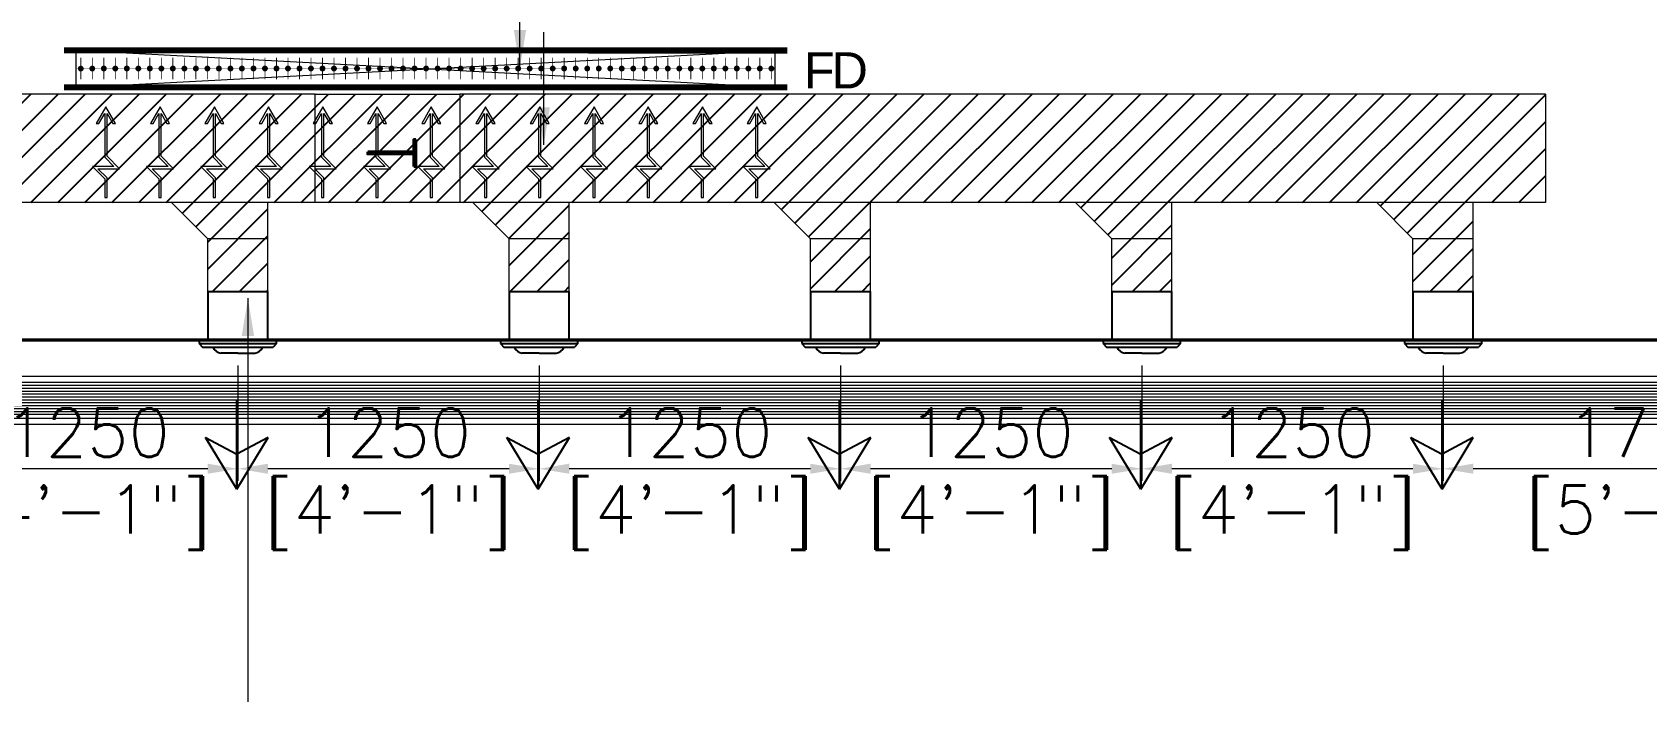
# Model space of a CAD drawing. Header units: millimetres. Extents: x -330573 to 5697, y 22061 to 198972.
# Drawn here: x -87789 to -81091, y 46404 to 49186 of the extents above; entities that cross this region are included whole.
import ezdxf

# ---------------------------------------------------------------- set-up
doc = ezdxf.new("R2010")
doc.units = ezdxf.units.MM
for name, color, linetype, lineweight in [('VL-AC-ACCOUSTIC INSULATION', 32, 'Continuous', 25), ('VL-AC-DAMPERS', 5, 'Continuous', 18), ('VL-AC-DIM', 20, 'Continuous', 25), ('VL-AC-RA_TEXT_50', 7, 'Continuous', 18), ('VL-AC-RAT', 1, 'Continuous', 5), ('VL-AC-SA', 6, 'Continuous', 5), ('VL-AC-SA_TEXT_50', 7, 'Continuous', 25), ('VL-AC-SAT', 72, 'Continuous', 25), ('VL-AC-WALL CUTOUT', 7, 'Continuous', 18), ('VL-FC', 21, 'Continuous', 18)]:
    doc.layers.add(name, color=color, linetype=linetype, lineweight=lineweight)
doc.styles.add('ROMANS', font='romans.shx', dxfattribs={"height": 200})
doc.styles.get("Standard").update_dxf_attribs({"font": 'arial.ttf'})
doc.dimstyles.new('VL_DIM', dxfattribs={"dimscale": 1.25, "dimtxt": 200, "dimasz": 125, "dimexe": 50, "dimexo": 50, "dimgap": 50, "dimtad": 1, "dimdec": 0, "dimrnd": 1, "dimzin": 9, "dimdsep": 46, "dimtxsty": 'ROMANS', "dimcen": 0.09, "dimdle": 35, "dimclrd": 7, "dimclre": 7, "dimclrt": 7, "dimadec": 0, "dimazin": 0, "dimtfac": 1, "dimtdec": 0, "dimtmove": 2, "dimatfit": 3, "dimfxl": 1, "dimtolj": 1, "dimtzin": 0, "dimlwd": 15, "dimlwe": 15, "dimarcsym": 1})

# ---------------------------------------------------------------- blocks, each defined once
blk = doc.blocks.new('*U94')
at = {"color": 8}
for p, q in [((30, 66), (18638, 66)), ((30, 54), (18638, 54)), ((30, 42), (18638, 42)), ((30, 30), (18638, 30)), ((30, 18), (18638, 18)), ((30, 6), (18638, 6)), ((30, -6), (18638, -6)), ((30, -18), (18638, -18)), ((30, -30), (18638, -30)), ((30, -42), (18638, -42)), ((30, -54), (18638, -54))]:
    blk.add_line(p, q, dxfattribs=at)
for points in [[(5.2, 105), (5.3, -95), (18663.3, -95), (18663.2, 105)], [(30, 80), (30.1, -70), (18638.1, -70), (18638, 80)]]:
    blk.add_lwpolyline(points, close=True)
blk = doc.blocks.new('*D243')
at = {"layer": 'Defpoints', "color": 0, "transparency": 16777216}
for p in [(-81935.8, 47855.9), (-80222.7, 47855.9, 0), (-81935.8, 47377.4)]:
    blk.add_point(p, dxfattribs=at)
at = {"layer": 'VL-AC-DIM', "color": 7, "lineweight": 15, "transparency": 16777216}
for p, q in [((-81935.8, 47805.9), (-81935.8, 47327.4)), ((-80222.7, 47805.9), (-80222.7, 47327.4)), ((-80347.7, 47377.4), (-81810.8, 47377.4))]:
    blk.add_line(p, q, dxfattribs=at)
at = {"layer": 'VL-AC-DIM', "color": 7, "transparency": 16777216}
for points in [[(-81810.8, 47398.3), (-81810.8, 47356.6), (-81935.8, 47377.4)], [(-80347.7, 47398.3), (-80347.7, 47356.6), (-80222.7, 47377.4)]]:
    blk.add_solid(points, dxfattribs=at)
at = {"layer": 'VL-AC-DIM', "color": 7, "transparency": 16777216, "char_height": 200, "attachment_point": 5, "style": 'ROMANS'}
for s, insert in [('\\A1;1713', (-81079.2, 47527.4)), ('\\A1;[5\'-7"]', (-81079.2, 47175.1))]:
    blk.add_mtext(s, dxfattribs=dict(at, insert=insert))
blk = doc.blocks.new('*D244')
at = {"layer": 'Defpoints', "color": 0, "transparency": 16777216}
for p in [(-83185.8, 47855.9), (-81935.8, 47855.9), (-83185.8, 47377.4)]:
    blk.add_point(p, dxfattribs=at)
at = {"layer": 'VL-AC-DIM', "color": 7, "lineweight": 15, "transparency": 16777216}
for p, q in [((-83185.8, 47805.9), (-83185.8, 47327.4)), ((-81935.8, 47805.9), (-81935.8, 47327.4)), ((-82060.8, 47377.4), (-83060.8, 47377.4))]:
    blk.add_line(p, q, dxfattribs=at)
at = {"layer": 'VL-AC-DIM', "color": 7, "transparency": 16777216}
for points in [[(-83060.8, 47398.3), (-83060.8, 47356.6), (-83185.8, 47377.4)], [(-82060.8, 47398.3), (-82060.8, 47356.6), (-81935.8, 47377.4)]]:
    blk.add_solid(points, dxfattribs=at)
at = {"layer": 'VL-AC-DIM', "color": 7, "transparency": 16777216, "char_height": 200, "attachment_point": 5, "style": 'ROMANS'}
for s, insert in [('\\A1;1250', (-82560.8, 47527.4)), ('\\A1;[4\'-1"]', (-82560.8, 47175.1))]:
    blk.add_mtext(s, dxfattribs=dict(at, insert=insert))
blk = doc.blocks.new('*D245')
at = {"layer": 'Defpoints', "color": 0, "transparency": 16777216}
for p in [(-84435.8, 47855.9), (-83185.8, 47855.9), (-84435.8, 47377.4)]:
    blk.add_point(p, dxfattribs=at)
at = {"layer": 'VL-AC-DIM', "color": 7, "lineweight": 15, "transparency": 16777216}
for p, q in [((-84435.8, 47805.9), (-84435.8, 47327.4)), ((-83185.8, 47805.9), (-83185.8, 47327.4)), ((-83310.8, 47377.4), (-84310.8, 47377.4))]:
    blk.add_line(p, q, dxfattribs=at)
at = {"layer": 'VL-AC-DIM', "color": 7, "transparency": 16777216}
for points in [[(-84310.8, 47398.3), (-84310.8, 47356.6), (-84435.8, 47377.4)], [(-83310.8, 47398.3), (-83310.8, 47356.6), (-83185.8, 47377.4)]]:
    blk.add_solid(points, dxfattribs=at)
at = {"layer": 'VL-AC-DIM', "color": 7, "transparency": 16777216, "char_height": 200, "attachment_point": 5, "style": 'ROMANS'}
for s, insert in [('\\A1;1250', (-83810.8, 47527.4)), ('\\A1;[4\'-1"]', (-83810.8, 47175.1))]:
    blk.add_mtext(s, dxfattribs=dict(at, insert=insert))
blk = doc.blocks.new('*D246')
at = {"layer": 'Defpoints', "color": 0, "transparency": 16777216}
for p in [(-85685.8, 47855.9), (-84435.8, 47855.9), (-85685.8, 47377.4)]:
    blk.add_point(p, dxfattribs=at)
at = {"layer": 'VL-AC-DIM', "color": 7, "lineweight": 15, "transparency": 16777216}
for p, q in [((-85685.8, 47805.9), (-85685.8, 47327.4)), ((-84435.8, 47805.9), (-84435.8, 47327.4)), ((-84560.8, 47377.4), (-85560.8, 47377.4))]:
    blk.add_line(p, q, dxfattribs=at)
at = {"layer": 'VL-AC-DIM', "color": 7, "transparency": 16777216}
for points in [[(-85560.8, 47398.3), (-85560.8, 47356.6), (-85685.8, 47377.4)], [(-84560.8, 47398.3), (-84560.8, 47356.6), (-84435.8, 47377.4)]]:
    blk.add_solid(points, dxfattribs=at)
at = {"layer": 'VL-AC-DIM', "color": 7, "transparency": 16777216, "char_height": 200, "attachment_point": 5, "style": 'ROMANS'}
for s, insert in [('\\A1;1250', (-85060.8, 47527.4)), ('\\A1;[4\'-1"]', (-85060.8, 47175.1))]:
    blk.add_mtext(s, dxfattribs=dict(at, insert=insert))
blk = doc.blocks.new('*D247')
at = {"layer": 'Defpoints', "color": 0, "transparency": 16777216}
for p in [(-86935.8, 47855.9), (-85685.8, 47855.9), (-86935.8, 47377.4)]:
    blk.add_point(p, dxfattribs=at)
at = {"layer": 'VL-AC-DIM', "color": 7, "lineweight": 15, "transparency": 16777216}
for p, q in [((-86935.8, 47805.9), (-86935.8, 47327.4)), ((-85685.8, 47805.9), (-85685.8, 47327.4)), ((-85810.8, 47377.4), (-86810.8, 47377.4))]:
    blk.add_line(p, q, dxfattribs=at)
at = {"layer": 'VL-AC-DIM', "color": 7, "transparency": 16777216}
for points in [[(-86810.8, 47398.3), (-86810.8, 47356.6), (-86935.8, 47377.4)], [(-85810.8, 47398.3), (-85810.8, 47356.6), (-85685.8, 47377.4)]]:
    blk.add_solid(points, dxfattribs=at)
at = {"layer": 'VL-AC-DIM', "color": 7, "transparency": 16777216, "char_height": 200, "attachment_point": 5, "style": 'ROMANS'}
for s, insert in [('\\A1;1250', (-86310.8, 47527.4)), ('\\A1;[4\'-1"]', (-86310.8, 47175.1))]:
    blk.add_mtext(s, dxfattribs=dict(at, insert=insert))
blk = doc.blocks.new('*D248')
at = {"layer": 'Defpoints', "color": 0, "transparency": 16777216}
for p in [(-88185.8, 47855.9), (-86935.8, 47855.9), (-88185.8, 47377.4)]:
    blk.add_point(p, dxfattribs=at)
at = {"layer": 'VL-AC-DIM', "color": 7, "lineweight": 15, "transparency": 16777216}
for p, q in [((-88185.8, 47805.9), (-88185.8, 47327.4)), ((-86935.8, 47805.9), (-86935.8, 47327.4)), ((-87060.8, 47377.4), (-88060.8, 47377.4))]:
    blk.add_line(p, q, dxfattribs=at)
at = {"layer": 'VL-AC-DIM', "color": 7, "transparency": 16777216}
for points in [[(-88060.8, 47398.3), (-88060.8, 47356.6), (-88185.8, 47377.4)], [(-87060.8, 47398.3), (-87060.8, 47356.6), (-86935.8, 47377.4)]]:
    blk.add_solid(points, dxfattribs=at)
at = {"layer": 'VL-AC-DIM', "color": 7, "transparency": 16777216, "char_height": 200, "attachment_point": 5, "style": 'ROMANS'}
for s, insert in [('\\A1;1250', (-87560.8, 47527.4)), ('\\A1;[4\'-1"]', (-87560.8, 47175.1))]:
    blk.add_mtext(s, dxfattribs=dict(at, insert=insert))
blk = doc.blocks.new('VL SA JET NOZZEL')
at = {"layer": 'VL-AC-SAT'}
for p, q in [((4.4, 562.5, 0), (-125.3, 349.6, 0)), ((4.4, 562.5, 0), (4.4, 191.9, 0)), ((4.4, 191.9, 0), (4.4, 562.5, 0)), ((4.4, 562.5, 0), (134.2, 349.6, 0)), ((4.4, 562.5, 0), (4.4, 191.9, 0)), ((4.4, 191.9, 0), (4.4, 562.5, 0)), ((-125.3, 349.6, 0), (4.4, 418.7, 0)), ((134.2, 349.6, 0), (4.4, 418.7, 0)), ((0, 0), (-70, 0)), ((0, 0), (70, 0)), ((-160, -40), (-146.6, -25)), ((160, -40), (-160, -40)), ((160, -40), (146.6, -25))]:
    blk.add_line(p, q, dxfattribs=at)
for points in [[(-160, -40), (-160, -55), (160, -55), (160, -40)], [(146.6, -25), (-146.6, -25)]]:
    blk.add_lwpolyline(points, dxfattribs=at)
at = {"layer": 'VL-AC-SAT', "elevation": 0}
blk.add_lwpolyline([(125, -255), (125, -55), (-125, -55), (-125, -255)], close=True, dxfattribs=at)
at = {"layer": 'VL-AC-SAT'}
for centre, start, end in [((-64.1, -42.5), 97.90868, 155.95737), ((64.1, -42.5), 24.04263, 82.09132)]:
    blk.add_arc(centre, 42.9, start, end, dxfattribs=at)

msp = doc.modelspace()

# ---------------------------------------------------------------- hatches: boundary and pattern name
at = {"layer": 'VL-AC-ACCOUSTIC INSULATION'}
h = msp.add_hatch(dxfattribs=at)
h.set_pattern_fill('ANSI31', color=8, scale=25)
h.paths.add_polyline_path([(-93060.8, 48476.9), (-93310.8, 48476.9), (-93310.8, 48110.9), (-93060.8, 48110.9)])
h.paths.add_polyline_path([(-92910.8, 48626.9), (-93310.8, 48626.9), (-93310.8, 48476.9), (-93060.8, 48476.9)])
h.paths.add_polyline_path([(-90468.9, 48876.9), (-93377.9, 48876.9), (-93377.9, 48626.9), (-90468.9, 48626.9)])
h.paths.add_polyline_path([(-91810.8, 48476.9), (-92060.8, 48476.9), (-92060.8, 48110.9), (-91810.8, 48110.9)])
h.paths.add_polyline_path([(-91660.8, 48626.9), (-92060.8, 48626.9), (-92060.8, 48476.9), (-91810.8, 48476.9)])
h.paths.add_polyline_path([(-90710.8, 48476.9), (-90960.8, 48476.9), (-90960.8, 48110.9), (-90710.8, 48110.9)])
h.paths.add_polyline_path([(-90610.8, 48626.9), (-90960.8, 48626.9), (-90960.8, 48476.9), (-90710.8, 48476.9)])
edge = h.paths.add_edge_path()
edge.add_arc((-89818.9, 48980.3), 50, 180, 270, ccw=False)
edge.add_line((-89868.9, 48980.3), (-90418.9, 48980.3))
edge.add_line((-90418.9, 48980.3), (-90418.9, 48926.9))
edge.add_arc((-90468.9, 48926.9), 50, -90, 0, ccw=False)
edge.add_line((-90468.9, 48876.9), (-90468.9, 48626.9))
edge.add_arc((-90468.9, 48926.9), 300, 270, 317.38825)
edge.add_arc((-89818.9, 48980.3), 500, 210.8598, 270)
edge.add_line((-89818.9, 48480.3), (-89818.9, 48930.3))
h.paths.add_polyline_path([(-89868.9, 49080.3), (-90418.9, 49080.3), (-90418.9, 48980.3), (-89868.9, 48980.3)])
h.paths.add_polyline_path([(-86614.8, 48930.3), (-89818.9, 48930.3), (-89818.9, 48480.3), (-86614.8, 48480.3)])
h.paths.add_polyline_path([(-89310.8, 48480.3), (-89710.8, 48480.3), (-89560.8, 48330.3), (-89310.8, 48330.3)])
h.paths.add_polyline_path([(-89310.8, 48330.3), (-89560.8, 48330.3), (-89560.8, 48110.9), (-89310.8, 48110.9)])
h.paths.add_polyline_path([(-88060.8, 48330.3), (-88310.8, 48330.3), (-88310.8, 48110.9), (-88060.8, 48110.9)])
h.paths.add_polyline_path([(-88060.8, 48480.3), (-88460.8, 48480.3), (-88310.8, 48330.3), (-88060.8, 48330.3)])
h.paths.add_polyline_path([(-86810.8, 48330.3), (-87060.8, 48330.3), (-87060.8, 48110.9), (-86810.8, 48110.9)])
h.paths.add_polyline_path([(-86810.8, 48480.3), (-87210.8, 48480.3), (-87060.8, 48330.3), (-86810.8, 48330.3)])
h.paths.add_polyline_path([(-86014.8, 48930.3), (-86614.8, 48930.3), (-86614.8, 48480.3), (-86014.8, 48480.3)])
h.paths.add_polyline_path([(-85560.8, 48480.3), (-85960.8, 48480.3), (-85810.8, 48330.3), (-85560.8, 48330.3)])
h.paths.add_polyline_path([(-85560.8, 48330.3), (-85810.8, 48330.3), (-85810.8, 48110.9), (-85560.8, 48110.9)])
h.paths.add_polyline_path([(-81510.8, 48930.3), (-86014.8, 48930.3), (-86014.8, 48480.3), (-81510.8, 48480.3)])
h.paths.add_polyline_path([(-84310.8, 48480.3), (-84710.8, 48480.3), (-84560.8, 48330.3), (-84310.8, 48330.3)])
h.paths.add_polyline_path([(-84310.8, 48330.3), (-84560.8, 48330.3), (-84560.8, 48110.9), (-84310.8, 48110.9)])
h.paths.add_polyline_path([(-83060.8, 48480.3), (-83460.8, 48480.3), (-83310.8, 48330.3), (-83060.8, 48330.3)])
h.paths.add_polyline_path([(-83060.8, 48330.3), (-83310.8, 48330.3), (-83310.8, 48110.9), (-83060.8, 48110.9)])
h.paths.add_polyline_path([(-81810.8, 48330.3), (-82060.8, 48330.3), (-82060.8, 48110.9), (-81810.8, 48110.9)])
h.paths.add_polyline_path([(-81810.8, 48480.3), (-82210.8, 48480.3), (-82060.8, 48330.3), (-81810.8, 48330.3)])
h.paths.add_polyline_path([(-80097.7, 50257.3), (-80497.7, 50257.3), (-80347.7, 50107.3), (-80097.7, 50107.3)])
h.paths.add_polyline_path([(-75512.4, 50657.3), (-84190.9, 50657.3), (-84190.9, 50257.3), (-75512.4, 50257.3)])
h.paths.add_polyline_path([(-82650.6, 50344.8), (-82875.6, 50344.8), (-82875.6, 50569.8), (-82650.6, 50569.8)], flags=16)
h.paths.add_polyline_path([(-76014.8, 50569.8), (-75789.8, 50569.8), (-75789.8, 50344.8), (-76014.8, 50344.8)], flags=16)
h.paths.add_polyline_path([(-79892.4, 50807.3), (-80192.4, 50807.3), (-80342.4, 50657.3), (-79892.4, 50657.3)])
h.paths.add_polyline_path([(-79892.4, 52670.6), (-80192.4, 52670.6), (-80192.4, 50807.3), (-79892.4, 50807.3)])
h.paths.add_polyline_path([(-80154.9, 52145.6), (-80154.9, 52370.6), (-79929.9, 52370.6), (-79929.9, 52145.6)], flags=16)
h.paths.add_polyline_path([(-78947.7, 50257.3), (-79347.7, 50257.3), (-79197.7, 50107.3), (-78947.7, 50107.3)])
h.paths.add_polyline_path([(-78947.7, 50107.3), (-79197.7, 50107.3), (-79197.7, 48110.9), (-78947.7, 48110.9)])
h.paths.add_polyline_path([(-84190.9, 50657.3), (-84790.9, 50707.3), (-84790.9, 50207.3), (-84190.9, 50257.3)])
h.paths.add_polyline_path([(-84790.9, 50707.3), (-88606.6, 50707.3), (-88606.6, 50207.3), (-84790.9, 50207.3)])
h.paths.add_polyline_path([(-87197, 50344.8), (-87422, 50344.8), (-87422, 50569.8), (-87197, 50569.8)], flags=16)
h.paths.add_polyline_path([(-85035.1, 50857.3), (-85335.1, 50857.3), (-85485.1, 50707.3), (-85035.1, 50707.3)])
h.paths.add_polyline_path([(-85035.1, 52671.1), (-85335.1, 52671.1), (-85335.1, 50857.3), (-85035.1, 50857.3)])
h.paths.add_polyline_path([(-85297.6, 52146.1), (-85297.6, 52371.1), (-85072.6, 52371.1), (-85072.6, 52146.1)], flags=16)
h.paths.add_polyline_path([(-80097.7, 48110.9), (-80097.7, 50107.3), (-80347.7, 50107.3), (-80347.7, 48110.9)])

# ---------------------------------------------------------------- linework, layer by layer
at = {"layer": 'VL-AC-DAMPERS'}
for p, q in [((-87496.1, 49036, 0), (-87491.8, 49036, 0)), ((-87305.1, 49036, 0), (-87300.8, 49036, 0)), ((-87209.6, 49036, 0), (-87205.3, 49036, 0)), ((-87066.3, 49036, 0), (-87062.1, 49036, 0)), ((-86875.3, 49036.2, 0), (-86871.1, 49036.2, 0)), ((-86684.3, 49036.2, 0), (-86680.1, 49036.2, 0)), ((-86588.8, 49036.1, 0), (-86584.6, 49036.1, 0)), ((-86445.6, 49036.1, 0), (-86441.4, 49036.1, 0)), ((-86254.6, 49036.3, 0), (-86250.4, 49036.3, 0)), ((-86063.6, 49036.3, 0), (-86059.4, 49036.2, 0)), ((-85968.1, 49036, 0), (-85963.9, 49036, 0)), ((-85824.9, 49036, 0), (-85820.6, 49036, 0)), ((-85633.9, 49036.1, 0), (-85629.6, 49036.1, 0)), ((-85442.9, 49036.1, 0), (-85438.6, 49036.1, 0)), ((-85347.4, 49035.9, 0), (-85343.2, 49035.8, 0)), ((-85204.1, 49035.9, 0), (-85199.9, 49035.9, 0)), ((-85013.1, 49036, 0), (-85008.9, 49036, 0)), ((-84822.2, 49036, 0), (-84817.9, 49036, 0))]:
    msp.add_line(p, q, dxfattribs=at)
at = {"layer": 'VL-AC-DAMPERS', "const_width": 2.55, "elevation": 0}
msp.add_lwpolyline([(-87606.7, 48959.4), (-84706.5, 48961), (-84706.4, 49110.8), (-87606.6, 49109.2)], close=True, dxfattribs=at)
at = {"layer": 'VL-AC-DAMPERS', "elevation": 0}
for points, const_width in [([(-87606.7, 49034.3), (-84706.4, 49035.9)], 1.27), ([(-87587.3, 49080.9), (-87587.3, 48990.6)], 3.18), ([(-87539.6, 49080.9), (-87539.6, 48990.6)], 3.18), ([(-87491.8, 49081), (-87491.8, 48990.8)], 3.18), ([(-87444.1, 49081), (-87444.1, 48990.8)], 3.18), ([(-87396.3, 49081), (-87396.3, 48990.8)], 3.18), ([(-87348.6, 49081), (-87348.6, 48990.8)], 3.18), ([(-87300.8, 49081), (-87300.8, 48990.8)], 3.18), ([(-87253.1, 49081), (-87253.1, 48990.8)], 3.18), ([(-87205.3, 49081), (-87205.3, 48990.8)], 3.18), ([(-87157.6, 49081), (-87157.6, 48990.8)], 3.18), ([(-87109.8, 49081), (-87109.9, 48990.8)], 3.18), ([(-87062.1, 49081), (-87062.1, 48990.8)], 3.18), ([(-87014.3, 49081), (-87014.4, 48990.8)], 3.18), ([(-86966.6, 49081), (-86966.6, 48990.8)], 3.18), ([(-86918.8, 49081), (-86918.9, 48990.8)], 3.18), ([(-86871.1, 49081.2), (-86871.1, 48991)], 3.18), ([(-86823.3, 49081.2), (-86823.4, 48991)], 3.18), ([(-86775.6, 49081.2), (-86775.6, 48991)], 3.18), ([(-86727.8, 49081.2), (-86727.9, 48991)], 3.18), ([(-86680.1, 49081.2), (-86680.1, 48991)], 3.18), ([(-86632.3, 49081.2), (-86632.4, 48991)], 3.18), ([(-86584.6, 49081.1), (-86584.6, 48990.9)], 3.18), ([(-86536.9, 49081.1), (-86536.9, 48990.9)], 3.18), ([(-86489.1, 49081.1), (-86489.1, 48990.9)], 3.18), ([(-86441.4, 49081.1), (-86441.4, 48990.9)], 3.18), ([(-86393.6, 49081.1), (-86393.6, 48990.9)], 3.18), ([(-86345.9, 49081.1), (-86345.9, 48990.9)], 3.18), ([(-86298.1, 49081.1), (-86298.1, 48990.9)], 3.18), ([(-86250.4, 49081.3), (-86250.4, 48991)], 3.18), ([(-86202.6, 49081.3), (-86202.6, 48991)], 3.18), ([(-86154.9, 49081.3), (-86154.9, 48991)], 3.18), ([(-86107.1, 49081.3), (-86107.1, 48991)], 3.18), ([(-86059.4, 49081.3), (-86059.4, 48991)], 3.18), ([(-86011.6, 49081.3), (-86011.6, 48991)], 3.18), ([(-85963.9, 49081), (-85963.9, 48990.8)], 3.18), ([(-85916.1, 49081), (-85916.1, 48990.8)], 3.18), ([(-85868.4, 49081), (-85868.4, 48990.8)], 3.18), ([(-85820.6, 49081), (-85820.6, 48990.8)], 3.18), ([(-85772.9, 49081), (-85772.9, 48990.8)], 3.18), ([(-85725.1, 49081), (-85725.2, 48990.8)], 3.18), ([(-85677.4, 49081), (-85677.4, 48990.8)], 3.18), ([(-85629.6, 49081.2), (-85629.6, 48990.9)], 3.18), ([(-85581.9, 49081.2), (-85581.9, 48990.9)], 3.18), ([(-85534.1, 49081.2), (-85534.2, 48990.9)], 3.18), ([(-85486.4, 49081.2), (-85486.4, 48990.9)], 3.18), ([(-85438.6, 49081.2), (-85438.7, 48990.9)], 3.18), ([(-85390.9, 49081.2), (-85390.9, 48990.9)], 3.18), ([(-85343.1, 49080.9), (-85343.2, 48990.6)], 3.18), ([(-85295.4, 49080.9), (-85295.4, 48990.6)], 3.18), ([(-85247.6, 49080.9), (-85247.7, 48990.6)], 3.18), ([(-85199.9, 49080.9), (-85199.9, 48990.6)], 3.18), ([(-85152.2, 49080.9), (-85152.2, 48990.6)], 3.18), ([(-85104.4, 49080.9), (-85104.4, 48990.6)], 3.18), ([(-85056.7, 49080.9), (-85056.7, 48990.6)], 3.18), ([(-85008.9, 49081), (-85008.9, 48990.8)], 3.18), ([(-84961.2, 49081), (-84961.2, 48990.8)], 3.18), ([(-84913.4, 49081), (-84913.4, 48990.8)], 3.18), ([(-84865.7, 49081), (-84865.7, 48990.8)], 3.18), ([(-84817.9, 49081), (-84817.9, 48990.8)], 3.18), ([(-84770.2, 49081), (-84770.2, 48990.8)], 3.18), ([(-84722.4, 49081), (-84722.4, 48990.8)], 3.18)]:
    msp.add_lwpolyline(points, dxfattribs=dict(at, const_width=const_width))
at = {"layer": 'VL-AC-DAMPERS', "const_width": 12.2, "elevation": 0}
for points in [[(-87587.3, 49041.8, -1), (-87587.3, 49029.9, -1), (-87587.3, 49041.8, 1)], [(-87539.6, 49041.8, -1), (-87539.6, 49029.9, -1), (-87539.6, 49041.8, 1)], [(-87491.8, 49042, -1), (-87491.8, 49030, -1), (-87491.8, 49042, 1)], [(-87444.1, 49042, -1), (-87444.1, 49030, -1), (-87444.1, 49042, 1)], [(-87396.3, 49042, -1), (-87396.3, 49030, -1), (-87396.3, 49042, 1)], [(-87348.6, 49042, -1), (-87348.6, 49030, -1), (-87348.6, 49042, 1)], [(-87300.8, 49042, -1), (-87300.8, 49030, -1), (-87300.8, 49042, 1)], [(-87253.1, 49042, -1), (-87253.1, 49030, -1), (-87253.1, 49042, 1)], [(-87205.3, 49042, -1), (-87205.3, 49030, -1), (-87205.3, 49042, 1)], [(-87157.6, 49042, -1), (-87157.6, 49030, -1), (-87157.6, 49042, 1)], [(-87109.8, 49042, -1), (-87109.8, 49030, -1), (-87109.8, 49042, 1)], [(-87062.1, 49042, -1), (-87062.1, 49030, -1), (-87062.1, 49042, 1)], [(-87014.3, 49042, -1), (-87014.3, 49030, -1), (-87014.3, 49042, 1)], [(-86966.6, 49042, -1), (-86966.6, 49030, -1), (-86966.6, 49042, 1)], [(-86918.9, 49042, -1), (-86918.9, 49030, -1), (-86918.9, 49042, 1)], [(-86871.1, 49042.2, -1), (-86871.1, 49030.2, -1), (-86871.1, 49042.2, 1)], [(-86823.3, 49042.2, -1), (-86823.3, 49030.2, -1), (-86823.3, 49042.2, 1)], [(-86775.6, 49042.2, -1), (-86775.6, 49030.2, -1), (-86775.6, 49042.2, 1)], [(-86727.9, 49042.2, -1), (-86727.9, 49030.2, -1), (-86727.9, 49042.2, 1)], [(-86680.1, 49042.2, -1), (-86680.1, 49030.2, -1), (-86680.1, 49042.2, 1)], [(-86632.4, 49042.2, -1), (-86632.4, 49030.2, -1), (-86632.4, 49042.2, 1)], [(-86584.6, 49042.1, -1), (-86584.6, 49030.1, -1), (-86584.6, 49042.1, 1)], [(-86536.9, 49042.1, -1), (-86536.9, 49030.1, -1), (-86536.9, 49042.1, 1)], [(-86489.1, 49042.1, -1), (-86489.1, 49030.1, -1), (-86489.1, 49042.1, 1)], [(-86441.4, 49042.1, -1), (-86441.4, 49030.1, -1), (-86441.4, 49042.1, 1)], [(-86393.6, 49042.1, -1), (-86393.6, 49030.1, -1), (-86393.6, 49042.1, 1)], [(-86345.9, 49042.1, -1), (-86345.9, 49030.1, -1), (-86345.9, 49042.1, 1)], [(-86298.1, 49042.1, -1), (-86298.1, 49030.1, -1), (-86298.1, 49042.1, 1)], [(-86250.4, 49042.2, -1), (-86250.4, 49030.3, -1), (-86250.4, 49042.2, 1)], [(-86202.6, 49042.2, -1), (-86202.6, 49030.3, -1), (-86202.6, 49042.2, 1)], [(-86154.9, 49042.2, -1), (-86154.9, 49030.3, -1), (-86154.9, 49042.2, 1)], [(-86107.1, 49042.2, -1), (-86107.1, 49030.3, -1), (-86107.1, 49042.2, 1)], [(-86059.4, 49042.2, -1), (-86059.4, 49030.3, -1), (-86059.4, 49042.2, 1)], [(-86011.6, 49042.2, -1), (-86011.6, 49030.3, -1), (-86011.6, 49042.2, 1)], [(-85963.9, 49041.9, -1), (-85963.9, 49030, -1), (-85963.9, 49041.9, 1)], [(-85916.1, 49041.9, -1), (-85916.1, 49030, -1), (-85916.1, 49041.9, 1)], [(-85868.4, 49041.9, -1), (-85868.4, 49030, -1), (-85868.4, 49041.9, 1)], [(-85820.6, 49041.9, -1), (-85820.6, 49030, -1), (-85820.6, 49041.9, 1)], [(-85772.9, 49041.9, -1), (-85772.9, 49030, -1), (-85772.9, 49041.9, 1)], [(-85725.1, 49041.9, -1), (-85725.1, 49030, -1), (-85725.1, 49041.9, 1)], [(-85677.4, 49041.9, -1), (-85677.4, 49030, -1), (-85677.4, 49041.9, 1)], [(-85629.6, 49042.1, -1), (-85629.6, 49030.2, -1), (-85629.6, 49042.1, 1)], [(-85581.9, 49042.1, -1), (-85581.9, 49030.2, -1), (-85581.9, 49042.1, 1)], [(-85534.1, 49042.1, -1), (-85534.1, 49030.2, -1), (-85534.1, 49042.1, 1)], [(-85486.4, 49042.1, -1), (-85486.4, 49030.2, -1), (-85486.4, 49042.1, 1)], [(-85438.6, 49042.1, -1), (-85438.6, 49030.2, -1), (-85438.6, 49042.1, 1)], [(-85390.9, 49042.1, -1), (-85390.9, 49030.2, -1), (-85390.9, 49042.1, 1)], [(-85343.2, 49041.8, -1), (-85343.2, 49029.9, -1), (-85343.2, 49041.8, 1)], [(-85295.4, 49041.8, -1), (-85295.4, 49029.9, -1), (-85295.4, 49041.8, 1)], [(-85247.7, 49041.8, -1), (-85247.7, 49029.9, -1), (-85247.7, 49041.8, 1)], [(-85199.9, 49041.8, -1), (-85199.9, 49029.9, -1), (-85199.9, 49041.8, 1)], [(-85152.2, 49041.8, -1), (-85152.2, 49029.9, -1), (-85152.2, 49041.8, 1)], [(-85104.4, 49041.8, -1), (-85104.4, 49029.9, -1), (-85104.4, 49041.8, 1)], [(-85056.7, 49041.8, -1), (-85056.7, 49029.9, -1), (-85056.7, 49041.8, 1)], [(-85008.9, 49042, -1), (-85008.9, 49030, -1), (-85008.9, 49042, 1)], [(-84961.2, 49042, -1), (-84961.2, 49030, -1), (-84961.2, 49042, 1)], [(-84913.4, 49042, -1), (-84913.4, 49030, -1), (-84913.4, 49042, 1)], [(-84865.7, 49042, -1), (-84865.7, 49030, -1), (-84865.7, 49042, 1)], [(-84817.9, 49042, -1), (-84817.9, 49030, -1), (-84817.9, 49042, 1)], [(-84770.2, 49042, -1), (-84770.2, 49030, -1), (-84770.2, 49042, 1)], [(-84722.4, 49042, -1), (-84722.4, 49030, -1), (-84722.4, 49042, 1)]]:
    msp.add_lwpolyline(points, format="xyb", dxfattribs=at)
at = {"layer": 'VL-AC-RAT', "const_width": 25}
msp.add_lwpolyline([(-84656.4, 49110.8), (-87656.9, 49110.9)], dxfattribs=at)
at = {"layer": 'VL-AC-RAT', "const_width": 25, "elevation": 0}
msp.add_lwpolyline([(-87656.4, 48957.7), (-84656, 48957.6)], dxfattribs=at)
at = {"layer": 'VL-AC-RAT', "elevation": 0}
for points in [[(-87488.1, 48849.8), (-87488.1, 48668.2), (-87450.3, 48630.5), (-87539.3, 48630.5), (-87488.1, 48579.2), (-87488.1, 48502.1), (-87478.5, 48502.1), (-87478.5, 48583.2), (-87516.3, 48620.9), (-87427.3, 48620.9), (-87478.5, 48672.2), (-87478.5, 48849.8), (-87454.7, 48808.5), (-87443.7, 48808.5), (-87483.3, 48877.1), (-87522.9, 48808.5), (-87511.9, 48808.5)], [(-87263.1, 48849.8), (-87263.1, 48668.2), (-87225.3, 48630.5), (-87314.3, 48630.5), (-87263.1, 48579.2), (-87263.1, 48502.1), (-87253.5, 48502.1), (-87253.5, 48583.2), (-87291.3, 48620.9), (-87202.3, 48620.9), (-87253.5, 48672.2), (-87253.5, 48849.8), (-87229.7, 48808.5), (-87218.7, 48808.5), (-87258.3, 48877.1), (-87297.9, 48808.5), (-87286.9, 48808.5)], [(-87038.1, 48849.8), (-87038.1, 48668.2), (-87000.3, 48630.5), (-87089.3, 48630.5), (-87038.1, 48579.2), (-87038.1, 48502.1), (-87028.5, 48502.1), (-87028.5, 48583.2), (-87066.3, 48620.9), (-86977.3, 48620.9), (-87028.5, 48672.2), (-87028.5, 48849.8), (-87004.7, 48808.5), (-86993.7, 48808.5), (-87033.3, 48877.1), (-87072.9, 48808.5), (-87061.9, 48808.5)], [(-86813.1, 48849.8), (-86813.1, 48668.2), (-86775.3, 48630.5), (-86864.3, 48630.5), (-86813.1, 48579.2), (-86813.1, 48502.1), (-86803.5, 48502.1), (-86803.5, 48583.2), (-86841.3, 48620.9), (-86752.3, 48620.9), (-86803.5, 48672.2), (-86803.5, 48849.8), (-86779.7, 48808.5), (-86768.7, 48808.5), (-86808.3, 48877.1), (-86847.9, 48808.5), (-86836.9, 48808.5)], [(-86588.1, 48849.8), (-86588.1, 48668.2), (-86550.3, 48630.5), (-86639.3, 48630.5), (-86588.1, 48579.2), (-86588.1, 48502.1), (-86578.5, 48502.1), (-86578.5, 48583.2), (-86616.3, 48620.9), (-86527.3, 48620.9), (-86578.5, 48672.2), (-86578.5, 48849.8), (-86554.7, 48808.5), (-86543.7, 48808.5), (-86583.3, 48877.1), (-86622.9, 48808.5), (-86611.9, 48808.5)], [(-86363.1, 48849.8), (-86363.1, 48668.2), (-86325.3, 48630.5), (-86414.3, 48630.5), (-86363.1, 48579.2), (-86363.1, 48502.1), (-86353.5, 48502.1), (-86353.5, 48583.2), (-86391.3, 48620.9), (-86302.3, 48620.9), (-86353.5, 48672.2), (-86353.5, 48849.8), (-86329.7, 48808.5), (-86318.7, 48808.5), (-86358.3, 48877.1), (-86397.9, 48808.5), (-86386.9, 48808.5)], [(-86138.1, 48849.8), (-86138.1, 48668.2), (-86100.3, 48630.5), (-86189.3, 48630.5), (-86138.1, 48579.2), (-86138.1, 48502.1), (-86128.5, 48502.1), (-86128.5, 48583.2), (-86166.3, 48620.9), (-86077.3, 48620.9), (-86128.5, 48672.2), (-86128.5, 48849.8), (-86104.7, 48808.5), (-86093.7, 48808.5), (-86133.3, 48877.1), (-86172.9, 48808.5), (-86161.9, 48808.5)], [(-85913.1, 48849.8), (-85913.1, 48668.2), (-85875.3, 48630.5), (-85964.3, 48630.5), (-85913.1, 48579.2), (-85913.1, 48502.1), (-85903.5, 48502.1), (-85903.5, 48583.2), (-85941.3, 48620.9), (-85852.3, 48620.9), (-85903.5, 48672.2), (-85903.5, 48849.8), (-85879.7, 48808.5), (-85868.7, 48808.5), (-85908.3, 48877.1), (-85947.9, 48808.5), (-85936.9, 48808.5)], [(-85688.1, 48849.8), (-85688.1, 48668.2), (-85650.3, 48630.5), (-85739.3, 48630.5), (-85688.1, 48579.2), (-85688.1, 48502.1), (-85678.5, 48502.1), (-85678.5, 48583.2), (-85716.3, 48620.9), (-85627.3, 48620.9), (-85678.5, 48672.2), (-85678.5, 48849.8), (-85654.7, 48808.5), (-85643.7, 48808.5), (-85683.3, 48877.1), (-85722.9, 48808.5), (-85711.9, 48808.5)], [(-85463.1, 48849.8), (-85463.1, 48668.2), (-85425.3, 48630.5), (-85514.3, 48630.5), (-85463.1, 48579.2), (-85463.1, 48502.1), (-85453.5, 48502.1), (-85453.5, 48583.2), (-85491.3, 48620.9), (-85402.3, 48620.9), (-85453.5, 48672.2), (-85453.5, 48849.8), (-85429.7, 48808.5), (-85418.7, 48808.5), (-85458.3, 48877.1), (-85497.9, 48808.5), (-85486.9, 48808.5)], [(-85238.1, 48849.8), (-85238.1, 48668.2), (-85200.3, 48630.5), (-85289.3, 48630.5), (-85238.1, 48579.2), (-85238.1, 48502.1), (-85228.5, 48502.1), (-85228.5, 48583.2), (-85266.3, 48620.9), (-85177.3, 48620.9), (-85228.5, 48672.2), (-85228.5, 48849.8), (-85204.7, 48808.5), (-85193.7, 48808.5), (-85233.3, 48877.1), (-85272.9, 48808.5), (-85261.9, 48808.5)], [(-85013.1, 48849.8), (-85013.1, 48668.2), (-84975.3, 48630.5), (-85064.3, 48630.5), (-85013.1, 48579.2), (-85013.1, 48502.1), (-85003.5, 48502.1), (-85003.5, 48583.2), (-85041.3, 48620.9), (-84952.3, 48620.9), (-85003.5, 48672.2), (-85003.5, 48849.8), (-84979.7, 48808.5), (-84968.7, 48808.5), (-85008.3, 48877.1), (-85047.9, 48808.5), (-85036.9, 48808.5)], [(-84788.1, 48849.8), (-84788.1, 48668.2), (-84750.3, 48630.5), (-84839.3, 48630.5), (-84788.1, 48579.2), (-84788.1, 48502.1), (-84778.5, 48502.1), (-84778.5, 48583.2), (-84816.3, 48620.9), (-84727.3, 48620.9), (-84778.5, 48672.2), (-84778.5, 48849.8), (-84754.7, 48808.5), (-84743.7, 48808.5), (-84783.3, 48877.1), (-84822.9, 48808.5), (-84811.9, 48808.5)]]:
    msp.add_lwpolyline(points, close=True, dxfattribs=at)
at = {"layer": 'VL-AC-SA'}
for points in [[(-86614.8, 48930.3), (-89818.9, 48930.3, -0.414214), (-89868.9, 48980.3), (-89868.9, 49326.2)], [(-86614.8, 48480.3), (-89818.9, 48480.3, -0.263932), (-90248.1, 48723.8, -0.263932)]]:
    msp.add_lwpolyline(points, format="xyb", dxfattribs=at)
msp.add_lwpolyline([(-86614.8, 48930.3), (-86014.8, 48930.3), (-86014.8, 48480.3), (-86614.8, 48480.3)], close=True, dxfattribs=at)
for points in [[(-81510.8, 48930.3), (-86014.8, 48930.3)], [(-81510.8, 48930.3), (-81510.8, 48480.3)], [(-87060.8, 48330.3), (-87210.8, 48480.3)], [(-86810.8, 48110.9), (-86810.8, 48480.3)], [(-81510.8, 48480.3), (-86014.8, 48480.3)], [(-85810.8, 48330.3), (-85960.8, 48480.3)], [(-85560.8, 48110.9), (-85560.8, 48480.3)], [(-84560.8, 48330.3), (-84710.8, 48480.3)], [(-84310.8, 48110.9), (-84310.8, 48480.3)], [(-83310.8, 48330.3), (-83460.8, 48480.3)], [(-83060.8, 48110.9), (-83060.8, 48480.3)], [(-82060.8, 48330.3), (-82210.8, 48480.3)], [(-81810.8, 48110.9), (-81810.8, 48480.3)], [(-87060.8, 48110.9), (-87060.8, 48330.3)], [(-86810.8, 48330.3), (-87060.8, 48330.3)], [(-85810.8, 48110.9), (-85810.8, 48330.3)], [(-85560.8, 48330.3), (-85810.8, 48330.3)], [(-84560.8, 48110.9), (-84560.8, 48330.3)], [(-84310.8, 48330.3), (-84560.8, 48330.3)], [(-83310.8, 48110.9), (-83310.8, 48330.3)], [(-83060.8, 48330.3), (-83310.8, 48330.3)], [(-82060.8, 48110.9), (-82060.8, 48330.3)], [(-81810.8, 48330.3), (-82060.8, 48330.3)]]:
    msp.add_lwpolyline(points, dxfattribs=at)
at = {"layer": 'VL-AC-WALL CUTOUT', "linetype": 'ByBlock', "ltscale": 90, "elevation": 0}
for points in [[(-87606.4, 48957.7), (-87606.9, 49110.9)], [(-84706.8, 48957.7), (-87606.9, 49110.9)], [(-87606.9, 48956.9), (-84706.4, 49110.9)], [(-84706.8, 48957.7), (-84706.4, 49110.9)]]:
    msp.add_lwpolyline(points, dxfattribs=at)
at = {"layer": 'VL-FC', "const_width": 15}
msp.add_lwpolyline([(-110789.2, 42260.9), (-110789.2, 46060.9), (-97277.4, 46060.9), (-97277.4, 47910.9), (-75139.2, 47910.9)], dxfattribs=at)

# ---------------------------------------------------------------- block references
at = {"layer": 'VL-AC-RAT', "xscale": -1}
msp.add_blockref('*U94', (-78344.4, 47655.9), dxfattribs=at)
at = {"layer": 'VL-AC-SAT', "rotation": 180}
for p in [(-86935.8, 47855.9, 0), (-85685.8, 47855.9, 0), (-84435.8, 47855.9, 0), (-83185.8, 47855.9, 0), (-81935.8, 47855.9, 0)]:
    msp.add_blockref('VL SA JET NOZZEL', p, dxfattribs=at)

# ---------------------------------------------------------------- texts
at = {"layer": 'VL-AC-DAMPERS', "insert": (-84542.9, 49103.6, 0), "char_height": 150, "width": 205.934, "attachment_point": 1}
msp.add_mtext('\\pxqr;{\\T0.9;FD}', dxfattribs=at)
at = {"layer": 'VL-AC-SA_TEXT_50', "insert": (-86296.8, 48686.6, -25331.5), "char_height": 200, "width": 144.857, "attachment_point": 5, "rotation": 270, "style": 'ROMANS'}
msp.add_mtext('\\pxql;{\\Fromand|c0;T}', dxfattribs=at)

# ---------------------------------------------------------------- dimensions: what is measured, and where the dimension line sits
at = {"layer": 'VL-AC-DIM'}
for base, p1, p2, picture, middle in [((-88185.8, 47377.4), (-86935.8, 47855.9), (-88185.8, 47855.9), '*D248', (-87560.8, 47377.4)), ((-86935.8, 47377.4), (-85685.8, 47855.9), (-86935.8, 47855.9), '*D247', (-86310.8, 47377.4)), ((-85685.8, 47377.4), (-84435.8, 47855.9), (-85685.8, 47855.9), '*D246', (-85060.8, 47377.4)), ((-84435.8, 47377.4), (-83185.8, 47855.9), (-84435.8, 47855.9), '*D245', (-83810.8, 47377.4)), ((-83185.8, 47377.4), (-81935.8, 47855.9), (-83185.8, 47855.9), '*D244', (-82560.8, 47377.4)), ((-81935.8, 47377.4), (-80222.7, 47855.9, 0), (-81935.8, 47855.9), '*D243', (-81079.2, 47377.4))]:
    dim = msp.add_linear_dim(base=base, p1=p1, p2=p2, dimstyle='VL_DIM', override={"dimscale": 1, "dimpost": '\\X'}, dxfattribs=at)
    dim.commit()
    dim.dimension.update_dxf_attribs({"geometry": picture, "text_midpoint": middle})

# ---------------------------------------------------------------- leaders
at = {"layer": 'VL-AC-RA_TEXT_50'}
msp.add_leader([(-85765.3, 49040.1), (-85765.3, 51177.5)], dimstyle='VL_DIM', override={"dimtad": 0}, dxfattribs=at)
at = {"layer": 'VL-AC-SA_TEXT_50'}
for points, override in [([(-85667, 48719.2), (-85667, 49186.1)], {"dimtad": 0, "dimclrd": 256}), ([(-86894, 48083.9), (-86894, 46410.9)], {"dimtad": 0})]:
    msp.add_leader(points, dimstyle='VL_DIM', override=override, dxfattribs=at)

doc.saveas('drawing.dxf')
